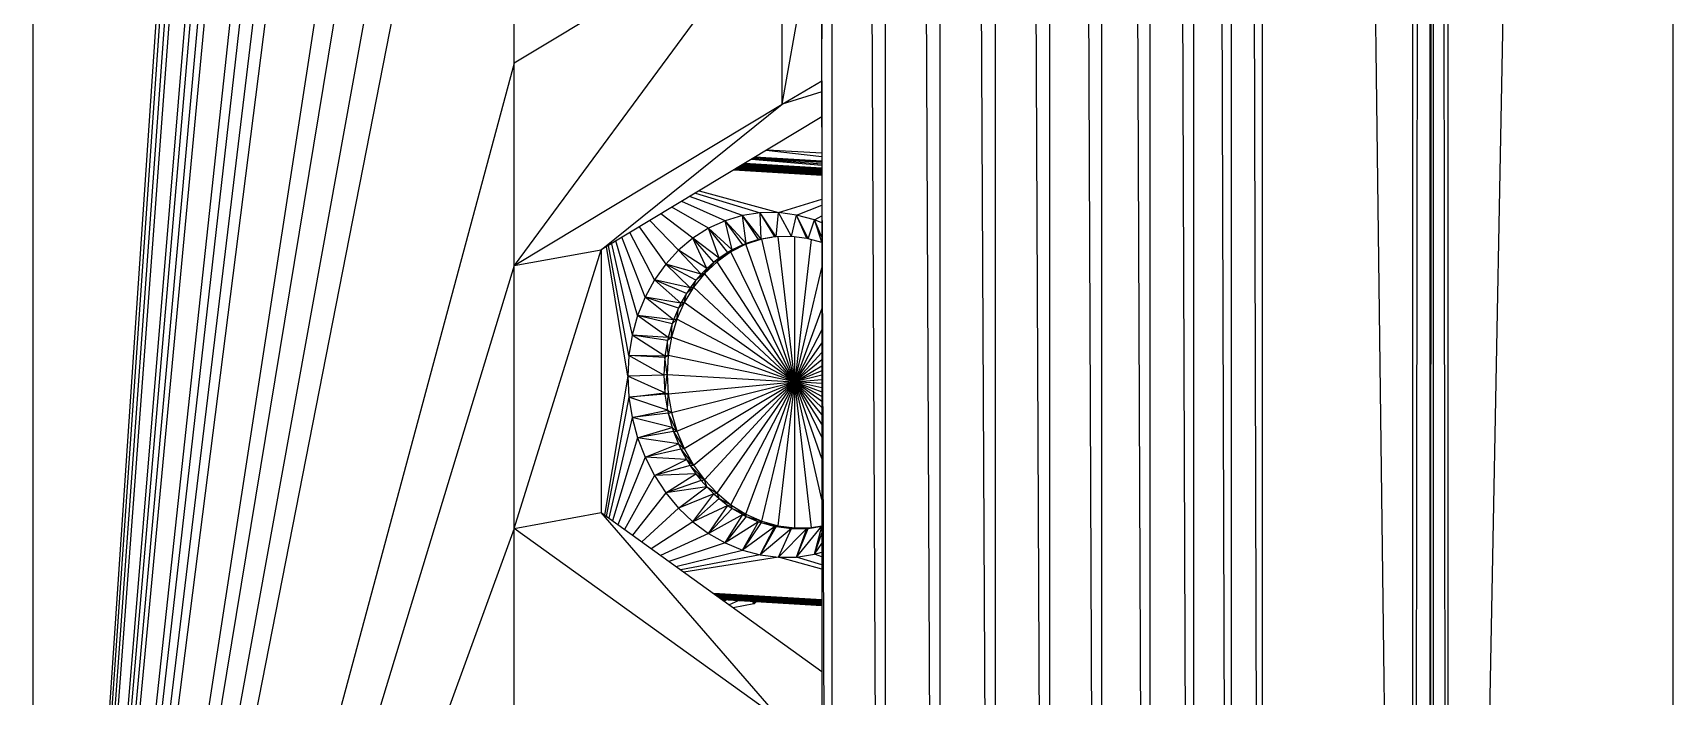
# Model space of a CAD drawing. Header units: millimetres. Extents: x -72 to 40, y 37 to 183.
# Drawn here: x 21.55 to 40.18, y 65.92 to 73.46 of the extents above; entities that cross this region are included whole.
import ezdxf

# ---------------------------------------------------------------- set-up
doc = ezdxf.new("R2010")
doc.units = ezdxf.units.MM
doc.layers.add('Shape2DView002', color=7, linetype='CONTINUOUS')

msp = doc.modelspace()

# ---------------------------------------------------------------- linework, layer by layer
at = {"layer": 'Shape2DView002'}
for p, q in [((40.182, 175.283), (37.622, 40.961)), ((40.182, 41.989), (40.182, 175.283)), ((37.418, 174.194), (37.225, 40.86)), ((37.456, 174.203), (37.418, 40.9)), ((37.418, 174.194), (37.418, 40.9)), ((37.622, 40.961), (37.456, 174.203)), ((37.456, 174.203), (37.456, 40.909)), ((37.622, 174.255), (37.622, 40.961)), ((37.225, 40.86), (37.225, 174.154)), ((35.516, 40.551), (35.516, 173.845)), ((37.225, 40.86), (35.516, 173.845)), ((30.514, 72.911), (30.632, 173.663)), ((30.632, 40.369), (30.632, 173.663)), ((31.235, 40.352), (30.632, 173.663)), ((31.235, 40.352), (31.235, 173.646)), ((31.858, 40.344), (31.235, 173.646)), ((31.858, 40.344), (31.858, 173.638)), ((32.485, 40.346), (31.858, 173.638)), ((32.485, 40.346), (32.485, 173.64)), ((33.102, 40.358), (32.485, 173.64)), ((33.102, 40.358), (33.102, 173.652)), ((33.692, 40.38), (33.102, 173.652)), ((33.692, 40.38), (33.692, 173.674)), ((34.241, 40.411), (33.692, 173.674)), ((34.241, 40.411), (34.241, 173.705)), ((34.736, 40.451), (34.241, 173.705)), ((34.736, 40.451), (34.736, 173.745)), ((35.165, 40.498), (34.736, 173.745)), ((35.165, 40.498), (35.165, 173.792)), ((35.516, 40.551), (35.165, 173.792)), ((21.552, 161.751), (21.552, 52.828)), ((21.552, 52.828), (27.019, 133.751)), ((21.552, 52.828), (27.019, 131.452)), ((21.552, 52.828), (27.019, 128.468)), ((27.019, 126.17), (21.552, 52.828)), ((27.019, 118.591), (21.552, 52.828)), ((27.019, 116.293), (21.552, 52.828)), ((21.552, 52.828), (27.019, 113.308)), ((21.552, 52.828), (27.019, 111.01)), ((21.552, 52.828), (27.019, 103.431)), ((27.019, 101.133), (21.552, 52.828)), ((21.552, 52.828), (27.019, 98.149)), ((27.019, 95.85), (21.552, 52.828)), ((21.552, 52.828), (27.019, 88.272)), ((21.552, 52.828), (27.019, 85.973)), ((21.552, 52.828), (27.019, 82.989)), ((27.019, 80.691), (21.552, 52.828)), ((27.019, 73.112), (27.019, 80.691)), ((30.064, 72.647), (30.514, 75.21)), ((30.514, 72.911), (30.514, 75.21)), ((30.064, 74.945), (27.019, 70.813)), ((30.064, 74.945), (27.019, 73.112)), ((30.064, 72.647), (30.064, 74.945)), ((27.019, 73.112), (21.552, 52.828)), ((27.019, 70.813), (27.019, 73.112)), ((30.064, 72.647), (30.514, 72.911)), ((30.632, 40.369), (30.514, 72.911)), ((30.514, 72.911), (30.514, 65.333)), ((30.514, 72.786), (30.064, 72.647)), ((27.019, 70.813), (30.064, 72.647)), ((28.006, 70.992), (30.064, 72.647)), ((30.514, 72.502), (28.006, 70.992)), ((30.514, 72.049), (29.881, 72.121)), ((29.895, 72.129), (30.514, 72.093)), ((29.532, 71.911), (30.514, 71.854)), ((29.54, 71.916), (30.514, 71.863)), ((29.55, 71.921), (30.514, 71.865)), ((29.558, 71.926), (30.514, 71.874)), ((29.567, 71.932), (30.514, 71.877)), ((29.575, 71.937), (30.514, 71.885)), ((29.583, 71.941), (30.514, 71.887)), ((29.59, 71.946), (30.514, 71.895)), ((29.598, 71.95), (30.514, 71.897)), ((29.604, 71.954), (30.514, 71.904)), ((29.611, 71.958), (30.514, 71.906)), ((29.614, 71.96), (30.514, 71.907)), ((29.619, 71.963), (30.514, 71.912)), ((29.622, 71.965), (30.514, 71.913)), ((29.624, 71.966), (30.514, 71.914)), ((29.629, 71.969), (30.514, 71.918)), ((29.631, 71.97), (30.514, 71.919)), ((29.632, 71.971), (30.514, 71.919)), ((29.636, 71.973), (30.514, 71.923)), ((29.637, 71.974), (30.514, 71.923)), ((29.638, 71.975), (30.514, 71.923)), ((29.64, 71.976), (30.514, 71.925)), ((29.64, 71.976), (30.514, 71.925)), ((30.514, 71.95), (29.714, 72.02)), ((30.514, 71.967), (29.723, 72.026)), ((29.734, 72.032), (30.514, 71.987)), ((30.514, 71.992), (29.748, 72.041)), ((30.514, 71.999), (29.752, 72.043)), ((29.514, 71.9), (30.514, 71.842)), ((29.523, 71.905), (30.514, 71.851)), ((29.414, 71.323), (28.921, 71.543)), ((29.611, 71.382), (29.011, 71.597)), ((29.078, 71.637), (29.814, 71.412)), ((29.119, 71.662), (30.021, 71.415)), ((30.021, 71.415), (30.514, 71.566)), ((29.049, 71.125), (28.686, 71.402)), ((29.226, 71.237), (28.81, 71.476)), ((29.611, 71.382), (29.414, 71.323)), ((29.814, 71.412), (29.611, 71.382)), ((29.654, 71.065), (29.611, 71.382)), ((29.793, 71.108), (29.611, 71.382)), ((29.822, 71.115), (29.611, 71.382)), ((30.021, 71.415), (29.814, 71.412)), ((29.822, 71.115), (29.814, 71.412)), ((29.979, 71.14), (29.814, 71.412)), ((29.994, 71.141), (29.814, 71.412)), ((29.994, 71.141), (30.021, 71.415)), ((30.169, 71.143), (30.021, 71.415)), ((30.227, 71.388), (30.021, 71.415)), ((30.169, 71.143), (30.227, 71.388)), ((30.227, 71.388), (30.514, 71.501)), ((30.343, 71.121), (30.227, 71.388)), ((30.358, 71.118), (30.227, 71.388)), ((30.43, 71.334), (30.227, 71.388)), ((30.43, 71.334), (30.514, 71.38)), ((28.613, 70.651), (28.332, 71.188)), ((28.439, 71.253), (28.74, 70.83)), ((28.886, 70.989), (28.559, 71.325)), ((29.226, 71.237), (29.049, 71.125)), ((29.414, 71.323), (29.226, 71.237)), ((29.345, 70.897), (29.226, 71.237)), ((29.444, 70.963), (29.226, 71.237)), ((29.495, 70.992), (29.226, 71.237)), ((29.495, 70.992), (29.414, 71.323)), ((29.614, 71.049), (29.414, 71.323)), ((29.654, 71.065), (29.414, 71.323)), ((30.358, 71.118), (30.43, 71.334)), ((30.514, 71.079), (30.43, 71.334)), ((30.514, 71.135), (30.43, 71.334)), ((30.514, 71.299), (30.43, 71.334)), ((27.019, 70.813), (28.006, 70.992)), ((27.019, 67.829), (28.006, 70.992)), ((28.006, 70.992), (28.006, 68.008)), ((28.31, 69.558), (28.069, 71.03)), ((28.322, 69.793), (28.089, 71.042)), ((28.123, 71.062), (28.36, 70.023)), ((28.421, 70.245), (28.174, 71.093)), ((28.506, 70.455), (28.243, 71.135)), ((28.886, 70.989), (28.74, 70.83)), ((29.049, 71.125), (28.886, 70.989)), ((29.143, 70.717), (28.886, 70.989)), ((29.207, 70.782), (28.886, 70.989)), ((29.207, 70.782), (29.049, 71.125)), ((29.286, 70.852), (29.049, 71.125)), ((29.345, 70.897), (29.049, 71.125)), ((29.495, 70.992), (29.444, 70.963)), ((29.651, 71.056), (29.481, 70.97)), ((29.614, 71.049), (29.481, 70.97)), ((29.481, 70.97), (29.495, 70.992)), ((29.614, 71.049), (29.495, 70.992)), ((29.654, 71.065), (29.614, 71.049)), ((29.651, 71.056), (29.614, 71.049)), ((29.83, 71.115), (29.651, 71.056)), ((29.651, 71.056), (29.793, 71.108)), ((29.651, 71.056), (29.654, 71.065)), ((30.206, 69.492), (29.651, 71.056)), ((29.793, 71.108), (29.654, 71.065)), ((29.83, 71.115), (29.793, 71.108)), ((29.822, 71.115), (29.793, 71.108)), ((29.979, 71.14), (29.822, 71.115)), ((29.83, 71.115), (29.822, 71.115)), ((29.944, 71.134), (29.83, 71.115)), ((30.206, 69.492), (29.83, 71.115)), ((29.994, 71.141), (29.979, 71.14)), ((30.169, 71.143), (29.994, 71.141)), ((30.206, 69.492), (30.017, 71.141)), ((30.343, 71.121), (30.169, 71.143)), ((30.206, 69.492), (30.206, 71.138)), ((30.393, 71.108), (30.206, 69.492)), ((30.358, 71.118), (30.343, 71.121)), ((30.514, 71.075), (30.358, 71.118)), ((27.019, 70.813), (21.552, 52.828)), ((27.019, 67.829), (27.019, 70.813)), ((28.74, 70.83), (28.613, 70.651)), ((29.018, 70.561), (28.74, 70.83)), ((29.083, 70.647), (28.74, 70.83)), ((29.143, 70.717), (28.74, 70.83)), ((29.323, 70.858), (29.18, 70.724)), ((29.286, 70.852), (29.18, 70.724)), ((29.286, 70.852), (29.207, 70.782)), ((29.345, 70.897), (29.286, 70.852)), ((29.323, 70.858), (29.286, 70.852)), ((29.481, 70.97), (29.323, 70.858)), ((29.444, 70.963), (29.323, 70.858)), ((29.323, 70.858), (29.345, 70.897)), ((30.206, 69.492), (29.323, 70.858)), ((29.444, 70.963), (29.345, 70.897)), ((29.481, 70.97), (29.444, 70.963)), ((30.206, 69.492), (29.481, 70.97)), ((28.613, 70.651), (28.506, 70.455)), ((28.913, 70.387), (28.613, 70.651)), ((28.975, 70.496), (28.613, 70.651)), ((29.018, 70.561), (28.613, 70.651)), ((29.083, 70.647), (29.018, 70.561)), ((29.18, 70.724), (29.055, 70.568)), ((29.055, 70.568), (29.083, 70.647)), ((29.18, 70.724), (29.083, 70.647)), ((29.143, 70.717), (29.083, 70.647)), ((29.207, 70.782), (29.143, 70.717)), ((29.18, 70.724), (29.143, 70.717)), ((29.18, 70.724), (29.207, 70.782)), ((30.206, 69.492), (29.18, 70.724)), ((30.206, 69.492), (30.514, 70.79)), ((28.506, 70.455), (28.421, 70.245)), ((28.829, 70.197), (28.506, 70.455)), ((28.885, 70.33), (28.506, 70.455)), ((28.913, 70.387), (28.506, 70.455)), ((28.975, 70.496), (28.913, 70.387)), ((29.055, 70.568), (28.95, 70.394)), ((28.95, 70.394), (28.975, 70.496)), ((29.055, 70.568), (28.975, 70.496)), ((29.018, 70.561), (28.975, 70.496)), ((29.055, 70.568), (29.018, 70.561)), ((30.206, 69.492), (29.055, 70.568)), ((28.421, 70.245), (28.36, 70.023)), ((28.768, 69.996), (28.421, 70.245)), ((28.813, 70.152), (28.421, 70.245)), ((28.829, 70.197), (28.421, 70.245)), ((28.885, 70.33), (28.829, 70.197)), ((28.95, 70.394), (28.866, 70.204)), ((28.866, 70.204), (28.885, 70.33)), ((28.95, 70.394), (28.885, 70.33)), ((28.913, 70.387), (28.885, 70.33)), ((28.95, 70.394), (28.913, 70.387)), ((30.206, 69.492), (28.95, 70.394)), ((30.514, 70.325), (30.206, 69.492)), ((28.813, 70.152), (28.768, 69.996)), ((28.866, 70.204), (28.805, 70.002)), ((28.805, 70.002), (28.813, 70.152)), ((28.866, 70.204), (28.813, 70.152)), ((28.829, 70.197), (28.813, 70.152)), ((28.866, 70.204), (28.829, 70.197)), ((30.206, 69.492), (28.866, 70.204)), ((30.514, 70.085), (30.206, 69.492)), ((28.36, 70.023), (28.322, 69.793)), ((28.731, 69.785), (28.36, 70.023)), ((28.761, 69.964), (28.36, 70.023)), ((28.768, 69.996), (28.36, 70.023)), ((28.761, 69.964), (28.731, 69.785)), ((28.805, 70.002), (28.761, 69.964)), ((28.768, 69.996), (28.761, 69.964)), ((28.768, 69.792), (28.761, 69.964)), ((28.805, 70.002), (28.768, 69.792)), ((28.805, 70.002), (28.768, 69.996)), ((30.206, 69.492), (28.805, 70.002)), ((30.206, 69.492), (30.514, 69.933)), ((28.322, 69.793), (28.31, 69.558)), ((28.719, 69.569), (28.322, 69.793)), ((28.729, 69.769), (28.322, 69.793)), ((28.731, 69.785), (28.322, 69.793)), ((28.729, 69.769), (28.719, 69.569)), ((28.768, 69.792), (28.729, 69.769)), ((28.731, 69.785), (28.729, 69.769)), ((28.756, 69.576), (28.729, 69.769)), ((28.768, 69.792), (28.731, 69.785)), ((28.768, 69.792), (28.756, 69.576)), ((30.206, 69.492), (28.768, 69.792)), ((30.514, 69.826), (30.206, 69.492)), ((30.514, 69.744), (30.206, 69.492)), ((30.206, 69.492), (30.514, 69.677)), ((28.31, 69.558), (28.046, 67.978)), ((28.719, 69.569), (28.31, 69.558)), ((28.31, 69.558), (28.322, 69.321)), ((28.729, 69.369), (28.31, 69.558)), ((28.756, 69.576), (28.719, 69.569)), ((28.719, 69.569), (28.729, 69.369)), ((28.729, 69.369), (28.756, 69.576)), ((28.756, 69.576), (30.206, 69.492)), ((28.756, 69.576), (28.768, 69.359)), ((28.768, 69.359), (30.206, 69.492)), ((28.805, 69.144), (30.206, 69.492)), ((28.866, 68.935), (30.206, 69.492)), ((28.95, 68.736), (30.206, 69.492)), ((29.055, 68.549), (30.206, 69.492)), ((29.18, 68.379), (30.206, 69.492)), ((29.323, 68.228), (30.206, 69.492)), ((29.481, 68.098), (30.206, 69.492)), ((29.651, 67.992), (30.206, 69.492)), ((29.83, 67.912), (30.206, 69.492)), ((30.016, 67.859), (30.206, 69.492)), ((30.514, 69.62), (30.206, 69.492)), ((30.514, 69.568), (30.206, 69.492)), ((30.206, 69.492), (30.514, 69.52)), ((30.206, 67.834), (30.206, 69.492)), ((30.395, 67.837), (30.206, 69.492)), ((30.206, 69.492), (30.514, 69.379)), ((30.514, 69.427), (30.206, 69.492)), ((30.514, 69.474), (30.206, 69.492)), ((30.206, 69.492), (30.514, 69.203)), ((30.514, 69.27), (30.206, 69.492)), ((30.514, 69.328), (30.206, 69.492)), ((30.206, 69.492), (30.514, 68.863)), ((30.514, 69.014), (30.206, 69.492)), ((30.514, 69.121), (30.206, 69.492)), ((30.514, 68.158), (30.206, 69.492)), ((30.514, 68.622), (30.206, 69.492)), ((28.322, 69.321), (28.063, 67.966)), ((28.322, 69.321), (28.729, 69.369)), ((28.731, 69.352), (28.322, 69.321)), ((28.322, 69.321), (28.36, 69.087)), ((28.761, 69.17), (28.322, 69.321)), ((28.729, 69.369), (28.768, 69.359)), ((28.729, 69.369), (28.731, 69.352)), ((28.731, 69.352), (28.768, 69.359)), ((28.731, 69.352), (28.761, 69.17)), ((28.761, 69.17), (28.768, 69.359)), ((28.768, 69.359), (28.805, 69.144)), ((28.36, 69.087), (28.761, 69.17)), ((28.768, 69.137), (28.36, 69.087)), ((28.761, 69.17), (28.805, 69.144)), ((28.761, 69.17), (28.768, 69.137)), ((28.768, 69.137), (28.805, 69.144)), ((28.768, 69.137), (28.813, 68.976)), ((28.866, 68.935), (28.768, 69.137)), ((28.805, 69.144), (28.866, 68.935)), ((28.36, 69.087), (28.093, 67.945)), ((28.36, 69.087), (28.421, 68.858)), ((28.813, 68.976), (28.36, 69.087)), ((28.421, 68.858), (28.813, 68.976)), ((28.813, 68.976), (28.866, 68.935)), ((28.813, 68.976), (28.829, 68.928)), ((28.829, 68.928), (28.866, 68.935)), ((28.866, 68.935), (28.95, 68.736)), ((28.421, 68.858), (28.136, 67.914)), ((28.829, 68.928), (28.421, 68.858)), ((28.421, 68.858), (28.506, 68.637)), ((28.885, 68.789), (28.421, 68.858)), ((28.506, 68.637), (28.885, 68.789)), ((28.829, 68.928), (28.95, 68.736)), ((28.829, 68.928), (28.885, 68.789)), ((28.885, 68.789), (28.95, 68.736)), ((28.885, 68.789), (28.913, 68.729)), ((28.506, 68.637), (28.196, 67.871)), ((28.913, 68.729), (28.506, 68.637)), ((28.506, 68.637), (28.613, 68.429)), ((28.975, 68.613), (28.506, 68.637)), ((28.613, 68.429), (28.975, 68.613)), ((28.913, 68.729), (28.95, 68.736)), ((28.913, 68.729), (29.055, 68.549)), ((28.913, 68.729), (28.975, 68.613)), ((28.95, 68.736), (29.055, 68.549)), ((28.975, 68.613), (29.055, 68.549)), ((28.975, 68.613), (29.018, 68.543)), ((28.613, 68.429), (28.272, 67.816)), ((29.018, 68.543), (28.613, 68.429)), ((29.083, 68.449), (28.613, 68.429)), ((28.613, 68.429), (28.74, 68.235)), ((28.74, 68.235), (29.083, 68.449)), ((29.143, 68.372), (28.74, 68.235)), ((29.018, 68.543), (29.055, 68.549)), ((29.018, 68.543), (29.18, 68.379)), ((29.018, 68.543), (29.083, 68.449)), ((29.055, 68.549), (29.18, 68.379)), ((29.083, 68.449), (29.18, 68.379)), ((29.083, 68.449), (29.143, 68.372)), ((29.143, 68.372), (29.18, 68.379)), ((29.143, 68.372), (29.207, 68.3)), ((29.18, 68.379), (29.323, 68.228)), ((29.207, 68.3), (29.18, 68.379)), ((28.74, 68.235), (28.363, 67.751)), ((29.207, 68.3), (28.74, 68.235)), ((28.74, 68.235), (28.886, 68.06)), ((28.886, 68.06), (29.207, 68.3)), ((29.286, 68.221), (28.886, 68.06)), ((29.049, 67.905), (29.286, 68.221)), ((29.207, 68.3), (29.323, 68.228)), ((29.207, 68.3), (29.286, 68.221)), ((29.286, 68.221), (29.323, 68.228)), ((29.286, 68.221), (29.345, 68.168)), ((29.323, 68.228), (29.481, 68.098)), ((29.345, 68.168), (29.323, 68.228)), ((27.019, 67.829), (28.006, 68.008)), ((28.006, 68.008), (30.514, 66.206)), ((30.064, 65.642), (28.006, 68.008)), ((28.886, 68.06), (28.467, 67.676)), ((28.886, 68.06), (29.049, 67.905)), ((29.345, 68.168), (29.049, 67.905)), ((29.444, 68.091), (29.049, 67.905)), ((29.226, 67.772), (29.444, 68.091)), ((29.495, 68.056), (29.226, 67.772)), ((29.345, 68.168), (29.481, 68.098)), ((29.345, 68.168), (29.444, 68.091)), ((29.444, 68.091), (29.481, 68.098)), ((29.444, 68.091), (29.495, 68.056)), ((29.481, 68.098), (29.651, 67.992)), ((29.495, 68.056), (29.481, 68.098)), ((29.495, 68.056), (29.651, 67.992)), ((29.495, 68.056), (29.614, 67.986)), ((27.019, 67.829), (21.552, 52.828)), ((27.019, 65.531), (27.019, 67.829)), ((30.064, 65.642), (27.019, 67.829)), ((29.049, 67.905), (28.575, 67.598)), ((29.049, 67.905), (29.226, 67.772)), ((29.614, 67.986), (29.226, 67.772)), ((29.414, 67.664), (29.614, 67.986)), ((29.654, 67.965), (29.414, 67.664)), ((29.793, 67.905), (29.414, 67.664)), ((29.611, 67.583), (29.793, 67.905)), ((29.822, 67.895), (29.611, 67.583)), ((29.979, 67.852), (29.611, 67.583)), ((29.614, 67.986), (29.651, 67.992)), ((29.614, 67.986), (29.654, 67.965)), ((29.651, 67.992), (29.83, 67.912)), ((29.654, 67.965), (29.651, 67.992)), ((29.654, 67.965), (29.83, 67.912)), ((29.654, 67.965), (29.793, 67.905)), ((29.793, 67.905), (29.83, 67.912)), ((29.793, 67.905), (29.822, 67.895)), ((29.814, 67.528), (29.979, 67.852)), ((29.994, 67.849), (29.814, 67.528)), ((30.169, 67.827), (29.814, 67.528)), ((29.822, 67.895), (29.83, 67.912)), ((29.822, 67.895), (30.016, 67.859)), ((29.822, 67.895), (29.979, 67.852)), ((29.83, 67.912), (30.016, 67.859)), ((29.979, 67.852), (30.016, 67.859)), ((29.979, 67.852), (29.994, 67.849)), ((29.994, 67.849), (30.016, 67.859)), ((29.994, 67.849), (30.206, 67.834)), ((29.994, 67.849), (30.169, 67.827)), ((30.016, 67.859), (30.206, 67.834)), ((30.343, 67.829), (30.021, 67.502)), ((30.021, 67.502), (30.169, 67.827)), ((30.169, 67.827), (30.206, 67.834)), ((30.169, 67.827), (30.343, 67.829)), ((30.206, 67.834), (30.395, 67.837)), ((30.343, 67.829), (30.206, 67.834)), ((30.227, 67.504), (30.514, 67.853)), ((30.227, 67.504), (30.358, 67.83)), ((30.227, 67.504), (30.343, 67.829)), ((30.343, 67.829), (30.395, 67.837)), ((30.343, 67.829), (30.358, 67.83)), ((30.358, 67.83), (30.514, 67.855)), ((30.358, 67.83), (30.395, 67.837)), ((30.395, 67.837), (30.514, 67.857)), ((30.514, 67.855), (30.395, 67.837)), ((30.43, 67.535), (30.514, 67.849)), ((29.226, 67.772), (28.681, 67.522)), ((29.414, 67.664), (28.776, 67.454)), ((29.226, 67.772), (29.414, 67.664)), ((29.414, 67.664), (29.611, 67.583)), ((30.43, 67.535), (30.514, 67.776)), ((30.43, 67.535), (30.514, 67.658)), ((28.854, 67.398), (29.611, 67.583)), ((29.814, 67.528), (28.911, 67.357)), ((30.021, 67.502), (28.946, 67.332)), ((29.611, 67.583), (29.814, 67.528)), ((29.814, 67.528), (30.021, 67.502)), ((30.021, 67.502), (30.227, 67.504)), ((30.514, 67.367), (30.021, 67.502)), ((30.227, 67.504), (30.43, 67.535)), ((30.514, 67.417), (30.227, 67.504)), ((30.43, 67.535), (30.514, 67.56)), ((30.514, 67.505), (30.43, 67.535)), ((30.514, 67.017), (29.285, 67.089)), ((30.514, 67.013), (29.296, 67.08)), ((30.514, 67.006), (29.302, 67.076)), ((30.514, 67.002), (29.313, 67.068)), ((30.514, 66.995), (29.319, 67.064)), ((30.514, 66.991), (29.329, 67.057)), ((30.514, 66.984), (29.334, 67.053)), ((30.514, 66.981), (29.344, 67.046)), ((30.514, 66.975), (29.348, 67.043)), ((30.514, 66.972), (29.356, 67.037)), ((30.514, 66.967), (29.361, 67.034)), ((30.514, 66.965), (29.367, 67.03)), ((30.514, 66.961), (29.371, 67.027)), ((30.514, 66.96), (29.373, 67.025)), ((30.514, 66.958), (29.375, 67.024)), ((30.514, 66.957), (29.377, 67.023)), ((30.514, 66.956), (29.378, 67.022)), ((30.514, 66.955), (29.38, 67.02)), ((30.514, 66.954), (29.381, 67.02)), ((30.514, 66.953), (29.382, 67.019)), ((30.514, 66.953), (29.383, 67.018)), ((30.514, 66.952), (29.384, 67.018)), ((30.514, 66.952), (29.384, 67.017)), ((30.514, 66.951), (29.385, 67.017)), ((30.514, 66.951), (29.385, 67.017)), ((30.514, 66.951), (29.385, 67.017)), ((30.514, 66.951), (29.385, 67.017)), ((29.396, 67.008), (29.428, 67.014)), ((29.564, 67.006), (29.461, 66.962)), ((29.741, 66.971), (29.507, 66.929)), ((29.741, 66.971), (29.728, 66.997)), ((29.741, 66.971), (29.729, 66.997)), ((29.741, 66.971), (29.73, 66.997)), ((29.741, 66.971), (29.732, 66.997)), ((29.741, 66.971), (29.733, 66.997)), ((29.745, 66.973), (29.736, 66.996)), ((29.745, 66.973), (29.737, 66.996)), ((29.749, 66.975), (29.741, 66.996)), ((29.745, 66.973), (29.741, 66.971)), ((29.745, 66.996), (29.753, 66.979)), ((29.749, 66.975), (29.745, 66.973)), ((29.753, 66.979), (29.749, 66.975)), ((29.756, 66.983), (29.75, 66.996)), ((29.756, 66.983), (29.753, 66.979)), ((29.759, 66.989), (29.756, 66.995)), ((29.759, 66.989), (29.756, 66.983)), ((29.761, 66.995), (29.759, 66.989))]:
    msp.add_line(p, q, dxfattribs=at)

doc.saveas('drawing.dxf')
